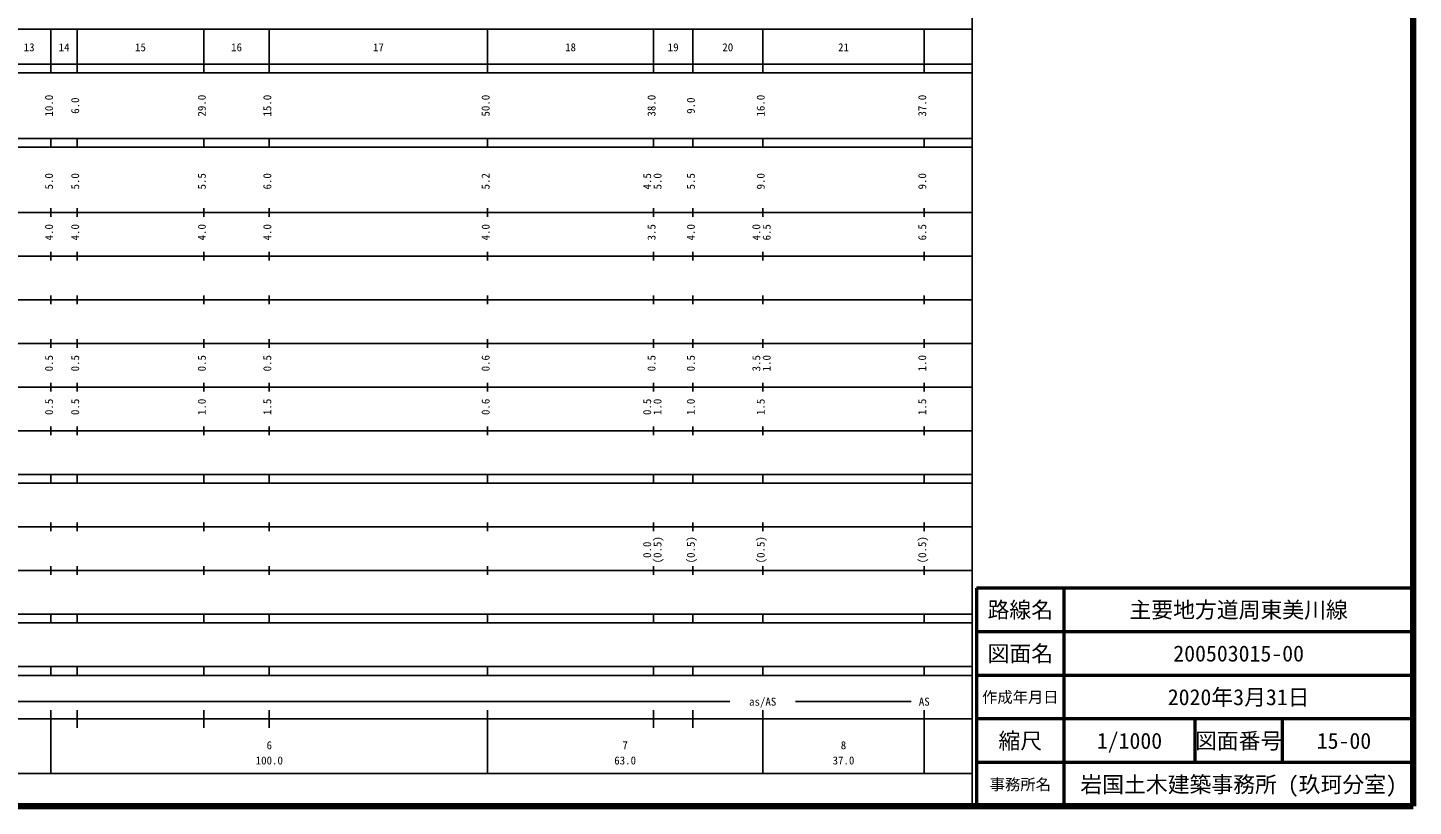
# Model space of a CAD drawing. Units: millimetres on the paper, enlarged 1000 times. Extents: x 40000 to 680000, y 20000 to 380000.
# Drawn here: x 362671 to 680000, y 20000 to 198357 of the extents above; entities that cross this region are included whole.
import ezdxf
from ezdxf.enums import TextEntityAlignment as Align

# ---------------------------------------------------------------- set-up
doc = ezdxf.new("R2010")
doc.units = ezdxf.units.MM
doc.header["$LTSCALE"] = 1000
for name, color, linetype, lineweight in [('M-TTL', 2, 'Continuous', 140), ('M-TTL-BAND', 7, 'Continuous', 25), ('M-TTL-FRAM', 2, 'Continuous', 50), ('M-TTL-LINE', 7, 'Continuous', 50)]:
    doc.layers.add(name, color=color, linetype=linetype, lineweight=lineweight)
doc.layers.add('M-TTL-TXT', color=7, linetype='Continuous')
doc.styles.add('ＭＳ ゴシック', font='')
doc.styles.get('ＭＳ ゴシック').set_extended_font_data('MS Gothic')

msp = doc.modelspace()

# ---------------------------------------------------------------- linework, layer by layer
at = {"layer": 'M-TTL'}
for p, q in [((680000, 20000), (680000, 380000)), ((40000, 20000), (680000, 20000))]:
    msp.add_line(p, q, dxfattribs=at)
at = {"layer": 'M-TTL-BAND'}
for p, q in [((579000, 20000), (579000, 370000)), ((68000, 198000), (579000, 198000)), ((368000, 188000), (368000, 198000)), ((374000, 188000), (374000, 198000)), ((403000, 188000), (403000, 198000)), ((418000, 188000), (418000, 198000)), ((468000, 188000), (468000, 198000)), ((506000, 188000), (506000, 198000)), ((515000, 188000), (515000, 198000)), ((531000, 188000), (531000, 198000)), ((568000, 188000), (568000, 198000)), ((40000, 190000), (579000, 190000)), ((40000, 188000), (579000, 188000)), ((40000, 173000), (579000, 173000)), ((368000, 171000), (368000, 173000)), ((374000, 171000), (374000, 173000)), ((403000, 171000), (403000, 173000)), ((418000, 171000), (418000, 173000)), ((468000, 171000), (468000, 173000)), ((506000, 171000), (506000, 173000)), ((515000, 171000), (515000, 173000)), ((531000, 171000), (531000, 173000)), ((568000, 171000), (568000, 173000)), ((40000, 171000), (579000, 171000)), ((40000, 156000), (579000, 156000)), ((368000, 155000), (368000, 157000)), ((374000, 155000), (374000, 157000)), ((403000, 155000), (403000, 157000)), ((418000, 155000), (418000, 157000)), ((468000, 155000), (468000, 157000)), ((506000, 155000), (506000, 157000)), ((515000, 155000), (515000, 157000)), ((531000, 155000), (531000, 157000)), ((568000, 155000), (568000, 157000)), ((46000, 146000), (579000, 146000)), ((368000, 145000), (368000, 147000)), ((374000, 145000), (374000, 147000)), ((403000, 145000), (403000, 147000)), ((418000, 145000), (418000, 147000)), ((468000, 145000), (468000, 147000)), ((506000, 145000), (506000, 147000)), ((515000, 145000), (515000, 147000)), ((531000, 145000), (531000, 147000)), ((568000, 145000), (568000, 147000)), ((368000, 135000), (368000, 137000)), ((374000, 135000), (374000, 137000)), ((403000, 135000), (403000, 137000)), ((418000, 135000), (418000, 137000)), ((468000, 135000), (468000, 137000)), ((506000, 135000), (506000, 137000)), ((515000, 135000), (515000, 137000)), ((531000, 135000), (531000, 137000)), ((568000, 135000), (568000, 137000)), ((52000, 136000), (579000, 136000)), ((368000, 125000), (368000, 127000)), ((374000, 125000), (374000, 127000)), ((403000, 125000), (403000, 127000)), ((418000, 125000), (418000, 127000)), ((468000, 125000), (468000, 127000)), ((506000, 125000), (506000, 127000)), ((515000, 125000), (515000, 127000)), ((531000, 125000), (531000, 127000)), ((568000, 125000), (568000, 127000)), ((46000, 126000), (579000, 126000)), ((52000, 116000), (579000, 116000)), ((368000, 115000), (368000, 117000)), ((374000, 115000), (374000, 117000)), ((403000, 115000), (403000, 117000)), ((418000, 115000), (418000, 117000)), ((468000, 115000), (468000, 117000)), ((506000, 115000), (506000, 117000)), ((515000, 115000), (515000, 117000)), ((531000, 115000), (531000, 117000)), ((568000, 115000), (568000, 117000)), ((46000, 106000), (579000, 106000)), ((368000, 105000), (368000, 107000)), ((374000, 105000), (374000, 107000)), ((403000, 105000), (403000, 107000)), ((418000, 105000), (418000, 107000)), ((468000, 105000), (468000, 107000)), ((506000, 105000), (506000, 107000)), ((515000, 105000), (515000, 107000)), ((531000, 105000), (531000, 107000)), ((568000, 105000), (568000, 107000)), ((40000, 96000), (579000, 96000)), ((368000, 94000), (368000, 96000)), ((374000, 94000), (374000, 96000)), ((403000, 94000), (403000, 96000)), ((418000, 94000), (418000, 96000)), ((468000, 94000), (468000, 96000)), ((506000, 94000), (506000, 96000)), ((515000, 94000), (515000, 96000)), ((531000, 94000), (531000, 96000)), ((568000, 94000), (568000, 96000)), ((40000, 94000), (579000, 94000)), ((49000, 84000), (579000, 84000)), ((368000, 83000), (368000, 85000)), ((374000, 83000), (374000, 85000)), ((403000, 83000), (403000, 85000)), ((418000, 83000), (418000, 85000)), ((468000, 83000), (468000, 85000)), ((506000, 83000), (506000, 85000)), ((515000, 83000), (515000, 85000)), ((531000, 83000), (531000, 85000)), ((568000, 83000), (568000, 85000)), ((40000, 74000), (579000, 74000)), ((368000, 73000), (368000, 75000)), ((374000, 73000), (374000, 75000)), ((403000, 73000), (403000, 75000)), ((418000, 73000), (418000, 75000)), ((468000, 73000), (468000, 75000)), ((506000, 73000), (506000, 75000)), ((515000, 73000), (515000, 75000)), ((531000, 73000), (531000, 75000)), ((568000, 73000), (568000, 75000)), ((40000, 64000), (579000, 64000)), ((368000, 62000), (368000, 64000)), ((374000, 62000), (374000, 64000)), ((403000, 62000), (403000, 64000)), ((418000, 62000), (418000, 64000)), ((468000, 62000), (468000, 64000)), ((506000, 62000), (506000, 64000)), ((515000, 62000), (515000, 64000)), ((531000, 62000), (531000, 64000)), ((568000, 62000), (568000, 64000)), ((40000, 62000), (579000, 62000)), ((40000, 52000), (579000, 52000)), ((368000, 50000), (368000, 52000)), ((374000, 50000), (374000, 52000)), ((403000, 50000), (403000, 52000)), ((418000, 50000), (418000, 52000)), ((468000, 50000), (468000, 52000)), ((506000, 50000), (506000, 52000)), ((515000, 50000), (515000, 52000)), ((531000, 50000), (531000, 52000)), ((568000, 50000), (568000, 52000)), ((40000, 50000), (579000, 50000)), ((71000, 44000), (523500, 44000)), ((368000, 27500), (368000, 42000)), ((374000, 38000), (374000, 42000)), ((403000, 38000), (403000, 42000)), ((418000, 38000), (418000, 42000)), ((468000, 27500), (468000, 42000)), ((506000, 38000), (506000, 42000)), ((515000, 38000), (515000, 42000)), ((531000, 27500), (531000, 42000)), ((538500, 44000), (565000, 44000)), ((568000, 27500), (568000, 42000)), ((40000, 40000), (579000, 40000)), ((68000, 27500), (579000, 27500))]:
    msp.add_line(p, q, dxfattribs=at)
at = {"layer": 'M-TTL-FRAM'}
for p, q in [((680000, 70000), (580000, 70000)), ((580000, 70000), (580000, 20000))]:
    msp.add_line(p, q, dxfattribs=at)
at = {"layer": 'M-TTL-LINE'}
for p, q in [((600000, 70000), (600000, 20000)), ((680000, 60000), (580000, 60000)), ((680000, 50000), (580000, 50000)), ((680000, 40000), (580000, 40000)), ((630000, 40000), (630000, 30000)), ((650000, 40000), (650000, 30000)), ((680000, 30000), (580000, 30000))]:
    msp.add_line(p, q, dxfattribs=at)

# ---------------------------------------------------------------- texts
at = {"layer": 'M-TTL-BAND', "style": 'ＭＳ ゴシック'}
for s, p in [('13', (363000, 192405)), ('14', (371000, 192405)), ('15', (388500, 192405)), ('16', (410500, 192405)), ('17', (443000, 192405)), ('18', (487000, 192405)), ('19', (510500, 192405)), ('20', (523000, 192405)), ('21', (549500, 192405)), ('as/AS', (531000, 42500)), ('AS', (568000, 42500)), ('6', (418000, 32523)), ('7', (499500, 32523)), ('8', (549500, 32523)), ('100.0', (418000, 29033)), ('63.0', (499500, 29033)), ('37.0', (549500, 29033))]:
    msp.add_text(s, height=1833, dxfattribs=at).set_placement(p, align=Align.BOTTOM_CENTER)
for s, p in [('10.0', (369000, 180500)), ('6.0', (375000, 180500)), ('29.0', (404000, 180500)), ('15.0', (419000, 180500)), ('50.0', (469000, 180500)), ('38.0', (507000, 180500)), ('9.0', (516000, 180500)), ('16.0', (532000, 180500)), ('37.0', (569000, 180500)), ('5.0', (369000, 163174)), ('5.0', (375000, 163174)), ('5.5', (404000, 163174)), ('6.0', (419000, 163174)), ('5.2', (469000, 163174)), ('4.5', (506000, 163174)), ('5.0', (508370, 163174)), ('5.5', (516000, 163174)), ('9.0', (532000, 163174)), ('9.0', (569000, 163174)), ('4.0', (369000, 151500)), ('4.0', (375000, 151500)), ('4.0', (404000, 151500)), ('4.0', (419000, 151500)), ('4.0', (469000, 151500)), ('3.5', (507000, 151500)), ('4.0', (516000, 151500)), ('4.0', (531000, 151500)), ('6.5', (533370, 151500)), ('6.5', (569000, 151500)), ('0.5', (369000, 121500)), ('0.5', (375000, 121500)), ('0.5', (404000, 121500)), ('0.5', (419000, 121500)), ('0.6', (469000, 121500)), ('0.5', (507000, 121500)), ('0.5', (516000, 121500)), ('3.5', (531000, 121500)), ('1.0', (533370, 121500)), ('1.0', (569000, 121500)), ('0.5', (369000, 111500)), ('0.5', (375000, 111500)), ('1.0', (404000, 111500)), ('1.5', (419000, 111500)), ('0.6', (469000, 111500)), ('0.5', (506000, 111500)), ('1.0', (508370, 111500)), ('1.0', (516000, 111500)), ('1.5', (532000, 111500)), ('1.5', (569000, 111500)), ('0.0', (506000, 78764)), ('(0.5)', (508370, 78764)), ('(0.5)', (516000, 78764)), ('(0.5)', (532000, 78764)), ('(0.5)', (569000, 78764))]:
    msp.add_text(s, height=1833, rotation=90, dxfattribs=at).set_placement(p, align=Align.BOTTOM_CENTER)
at = {"layer": 'M-TTL-TXT', "style": 'ＭＳ ゴシック'}
for s, height, p in [('路線名', 3666, (590000, 65000)), ('路線名', 3666, (590000, 65000)), ('主要地方道周東美川線', 3666, (640000, 65000)), ('図面名', 3666, (590000, 55000)), ('図面名', 3666, (590000, 55000)), ('200503015-00', 3666, (640000, 55000)), ('作成年月日', 2566, (590000, 45000)), ('作成年月日', 2566, (590000, 45000)), ('2020年3月31日', 3666, (640000, 45000)), ('縮尺', 3666, (590000, 35000)), ('縮尺', 3666, (590000, 35000)), ('1/1000', 3666, (615000, 35000)), ('図面番号', 3666, (640000, 35000)), ('図面番号', 3666, (640000, 35000)), ('15-00', 3666, (664125, 35000)), ('事務所名', 2566, (590000, 25000)), ('事務所名', 2566, (590000, 25000)), ('岩国土木建築事務所 (玖珂分室)', 3666, (640000, 25000))]:
    msp.add_text(s, height=height, dxfattribs=at).set_placement(p, align=Align.MIDDLE_CENTER)

doc.saveas('drawing.dxf')
